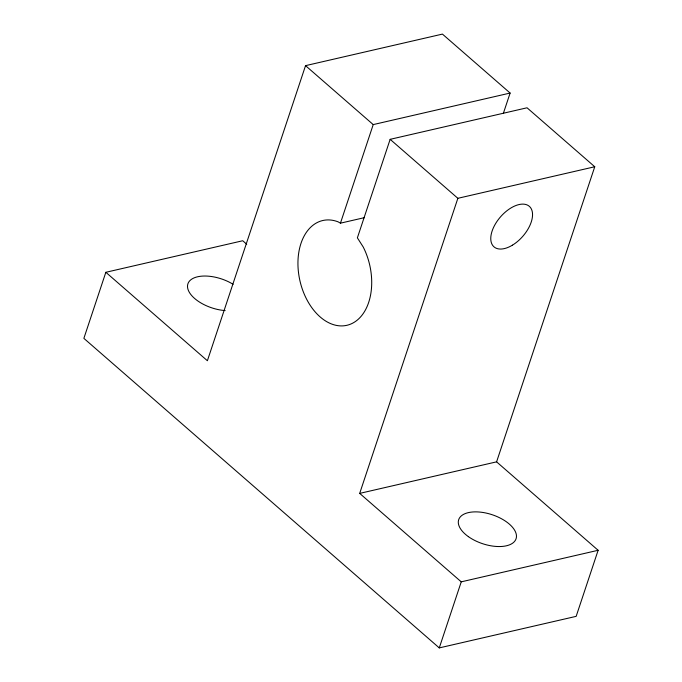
<?xml version="1.0" encoding="UTF-8"?>
<svg xmlns="http://www.w3.org/2000/svg" width="682" height="682" viewBox="0 0 682 682"><rect width="100%" height="100%" fill="white"/><g stroke="black" fill="none" stroke-linecap="round" stroke-linejoin="round"><path stroke-width="1.02" d="M246.731 244.233L242.732 240.746L105.838 272.297L83.869 338.357L439.268 647.9L576.162 616.349L598.131 550.289L496.59 461.85L359.695 493.393L457.861 198.309L594.755 166.758L496.59 461.85M503.427 113.161L510.119 93.05L442.439 34.1L305.545 65.651L207.388 360.735L105.838 272.297M594.755 166.758L527.041 107.79L390.147 139.333L357.377 237.847L363.191 246.952A53.759 35.762 77 0 1 350.25 324.265A53.759 35.762 77 0 1 298.469 272.297A53.759 35.762 77 0 1 338.212 221.889L340.437 223.176L373.225 124.593L510.119 93.05M439.268 647.9L461.245 581.84L598.131 550.289M340.437 223.176L364.29 217.677M305.545 65.651L373.225 124.593M390.147 139.333L457.861 198.309M359.695 493.393L461.245 581.84M225.171 310.591A30.238 15.26 18.4 0 1 187.84 284.027A30.238 15.26 18.4 0 1 233.116 284.3M468.372 536.632A30.238 15.26 18.4 0 0 515.959 539.07A30.238 15.26 18.4 0 0 477.801 511.926A30.238 15.26 18.4 0 0 468.372 536.632M512.387 245.188A26.879 14.791 -48.9 0 0 529.36 206.356A26.879 14.791 -48.9 0 0 493.214 228.189A26.879 14.791 -48.9 0 0 512.387 245.188"/></g></svg>
